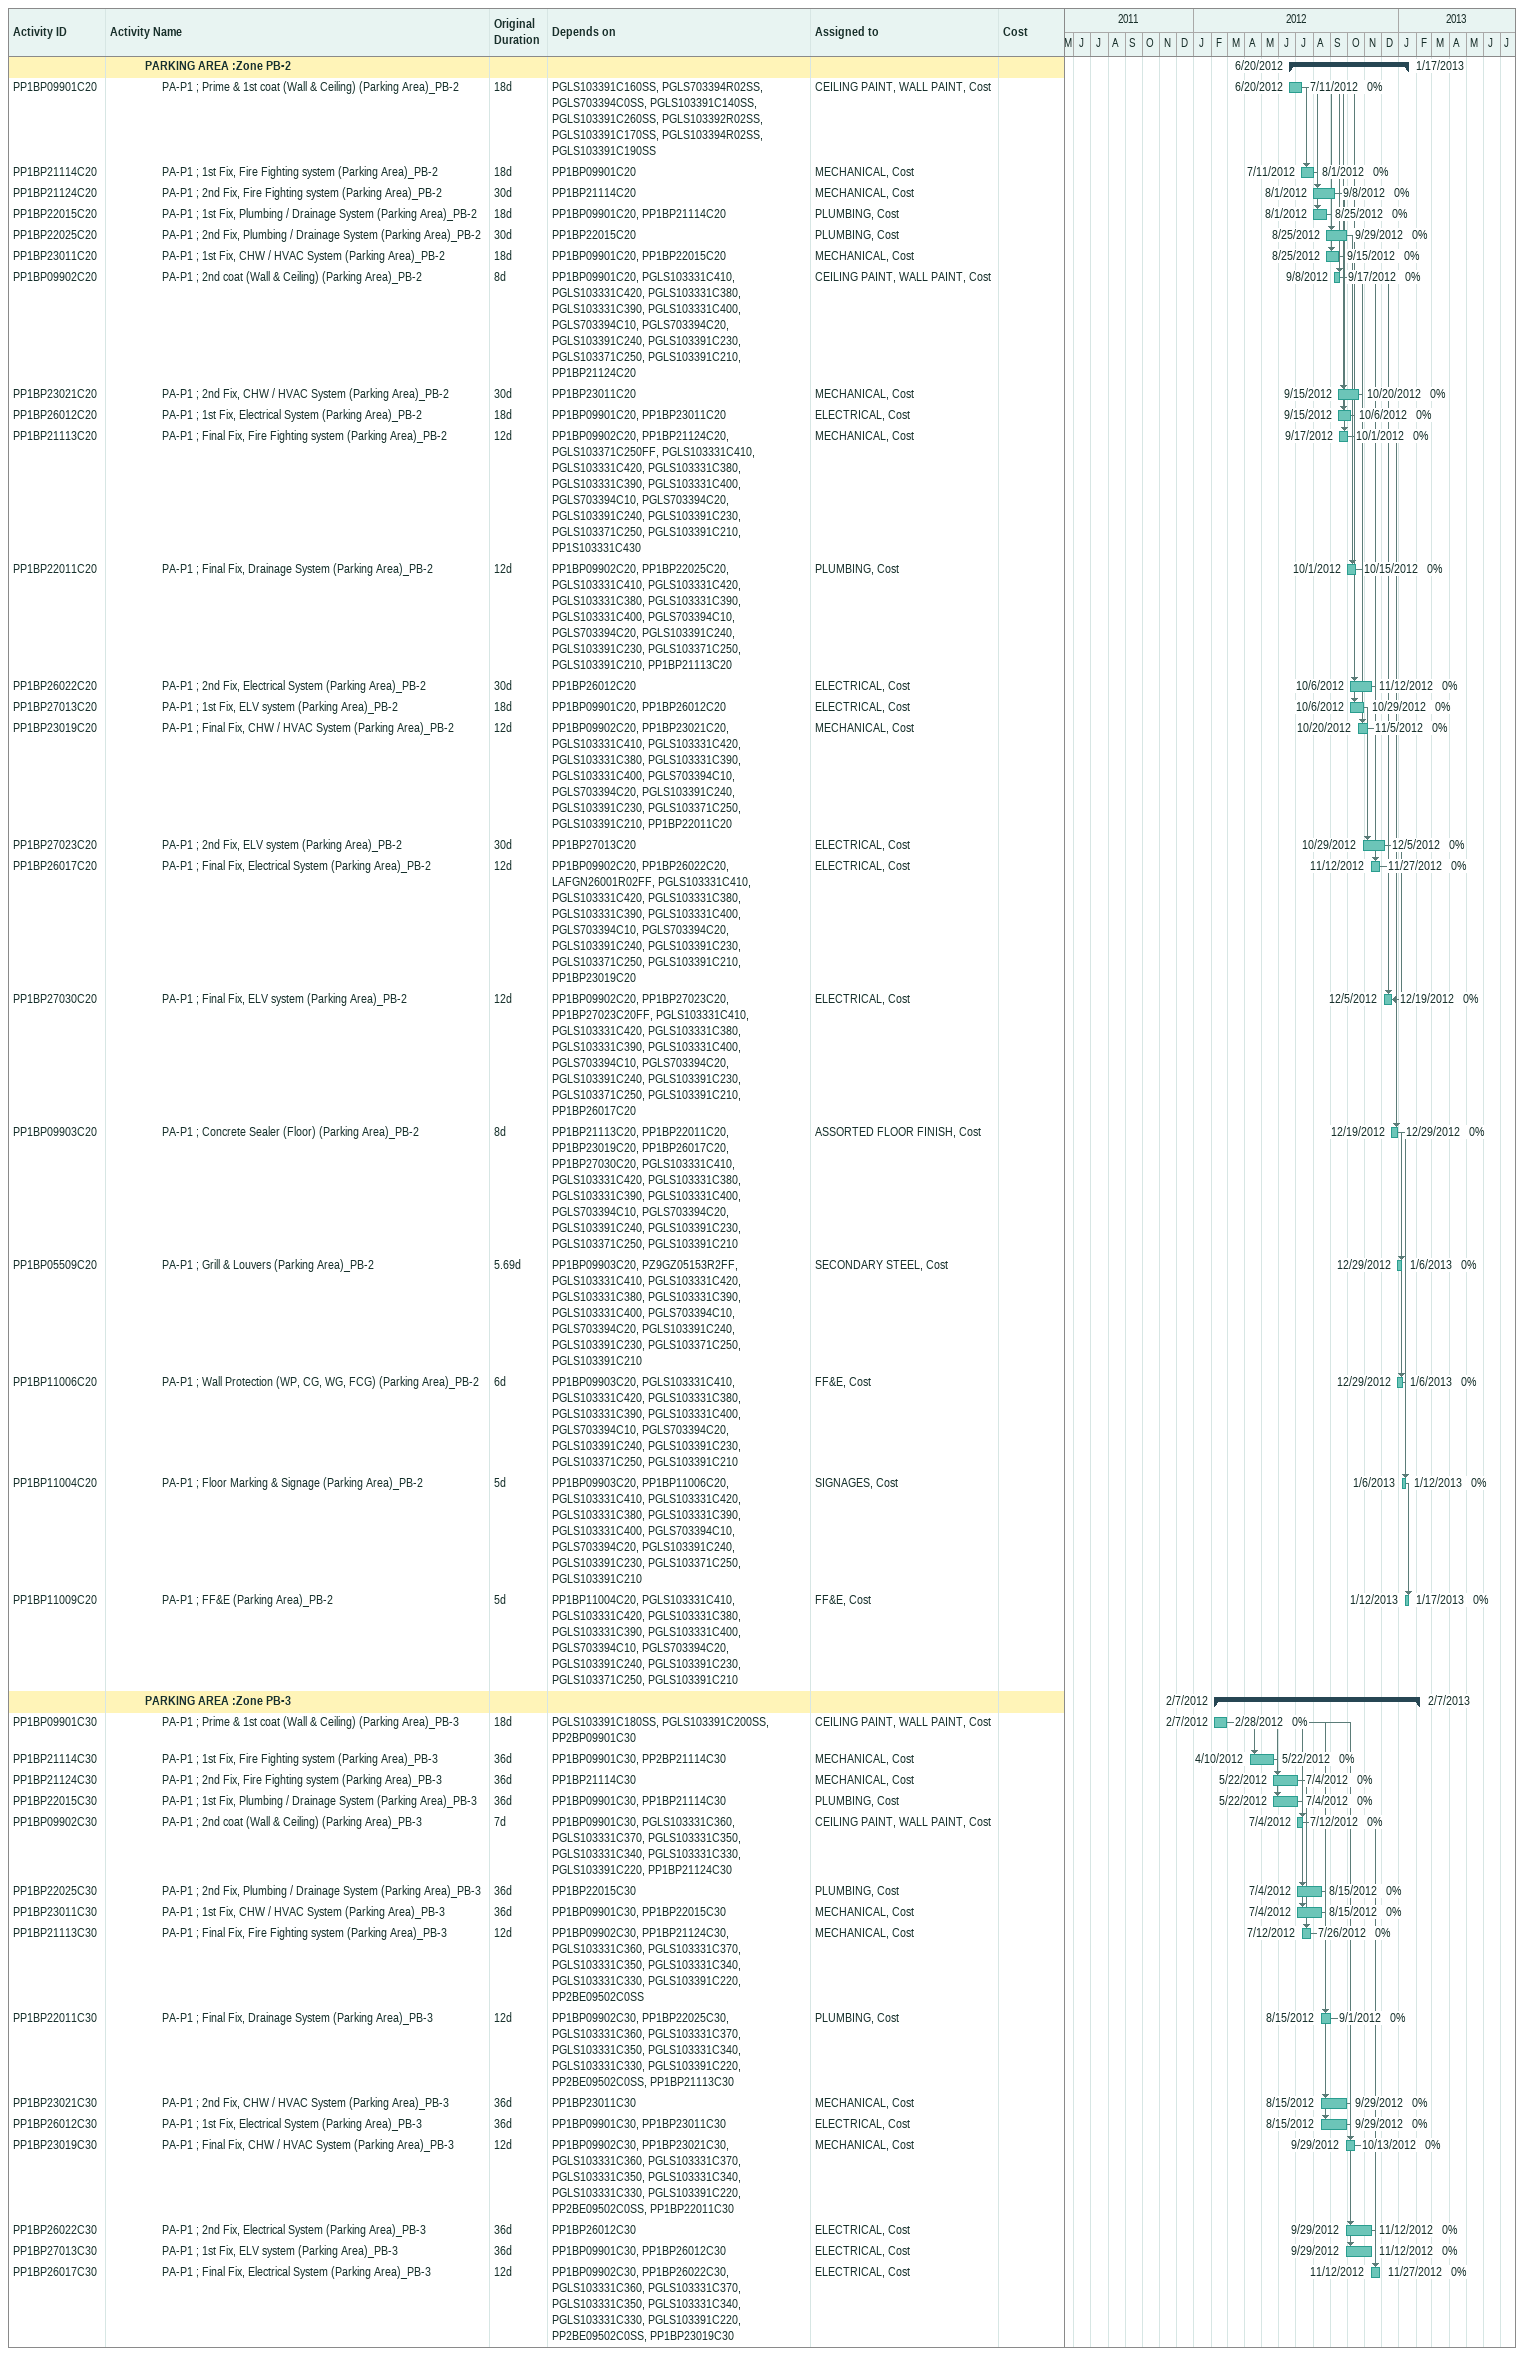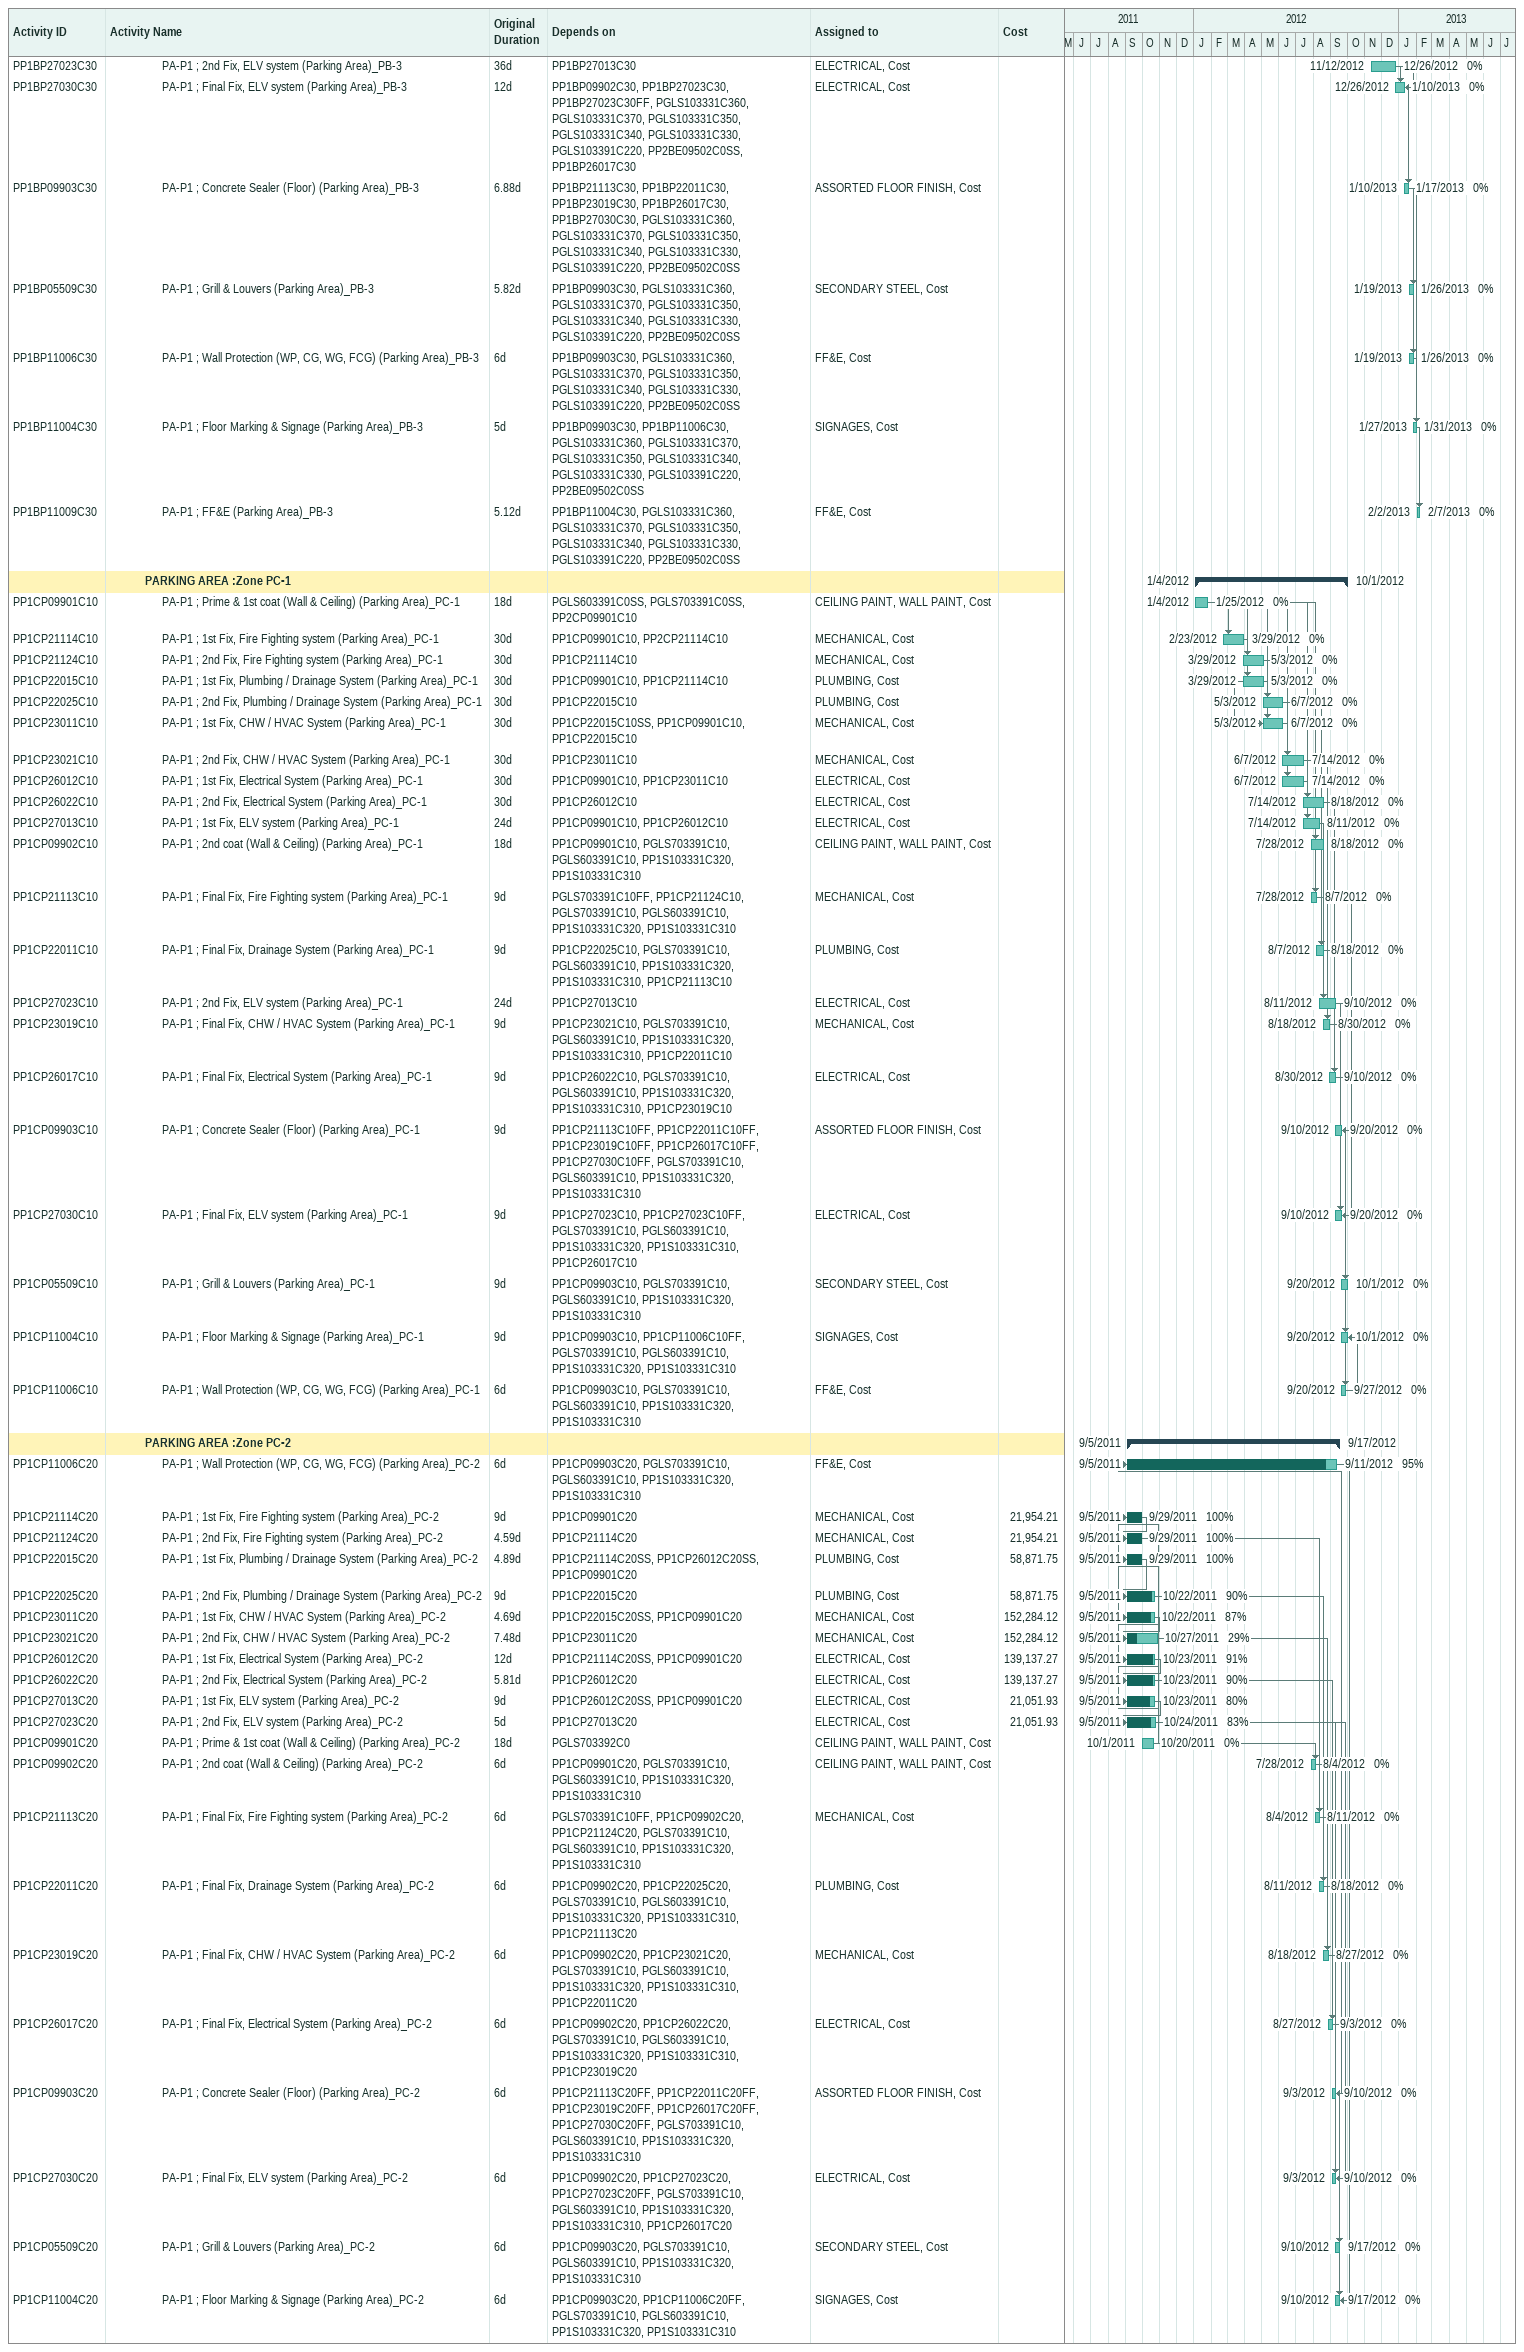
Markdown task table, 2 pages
| ID | Level | Task | Original duration | Start | Finish | Predecessors | Resources | % complete | Cost |
|---|---|---|---|---|---|---|---|---|---|
|  | 3 | **PARKING AREA :Zone PB-2** |  | 2012-06-20 | 2013-01-17 |  |  |  |  |
| PP1BP09901C20 | 4 | PA-P1 ; Prime & 1st coat (Wall & Ceiling) (Parking Area)_PB-2 | 18d | 2012-06-20 | 2012-07-11 | PGLS103391C160SS, PGLS703394R02SS, PGLS703394C0SS, PGLS103391C140SS, PGLS103391C260SS, PGLS103392R02SS, PGLS103391C170SS, PGLS103394R02SS, PGLS103391C190SS | CEILING PAINT, WALL PAINT, Cost | 0 |  |
| PP1BP21114C20 | 4 | PA-P1 ; 1st Fix, Fire Fighting system (Parking Area)_PB-2 | 18d | 2012-07-11 | 2012-08-01 | PP1BP09901C20 | MECHANICAL, Cost | 0 |  |
| PP1BP21124C20 | 4 | PA-P1 ; 2nd Fix, Fire Fighting system (Parking Area)_PB-2 | 30d | 2012-08-01 | 2012-09-08 | PP1BP21114C20 | MECHANICAL, Cost | 0 |  |
| PP1BP22015C20 | 4 | PA-P1 ; 1st Fix, Plumbing / Drainage System (Parking Area)_PB-2 | 18d | 2012-08-01 | 2012-08-25 | PP1BP09901C20, PP1BP21114C20 | PLUMBING, Cost | 0 |  |
| PP1BP22025C20 | 4 | PA-P1 ; 2nd Fix, Plumbing / Drainage System (Parking Area)_PB-2 | 30d | 2012-08-25 | 2012-09-29 | PP1BP22015C20 | PLUMBING, Cost | 0 |  |
| PP1BP23011C20 | 4 | PA-P1 ; 1st Fix, CHW / HVAC System (Parking Area)_PB-2 | 18d | 2012-08-25 | 2012-09-15 | PP1BP09901C20, PP1BP22015C20 | MECHANICAL, Cost | 0 |  |
| PP1BP09902C20 | 4 | PA-P1 ; 2nd coat (Wall & Ceiling) (Parking Area)_PB-2 | 8d | 2012-09-08 | 2012-09-17 | PP1BP09901C20, PGLS103331C410, PGLS103331C420, PGLS103331C380, PGLS103331C390, PGLS103331C400, PGLS703394C10, PGLS703394C20, PGLS103391C240, PGLS103391C230, PGLS103371C250, PGLS103391C210, PP1BP21124C20 | CEILING PAINT, WALL PAINT, Cost | 0 |  |
| PP1BP23021C20 | 4 | PA-P1 ; 2nd Fix, CHW / HVAC System (Parking Area)_PB-2 | 30d | 2012-09-15 | 2012-10-20 | PP1BP23011C20 | MECHANICAL, Cost | 0 |  |
| PP1BP26012C20 | 4 | PA-P1 ; 1st Fix, Electrical System (Parking Area)_PB-2 | 18d | 2012-09-15 | 2012-10-06 | PP1BP09901C20, PP1BP23011C20 | ELECTRICAL, Cost | 0 |  |
| PP1BP21113C20 | 4 | PA-P1 ; Final Fix, Fire Fighting system (Parking Area)_PB-2 | 12d | 2012-09-17 | 2012-10-01 | PP1BP09902C20, PP1BP21124C20, PGLS103371C250FF, PGLS103331C410, PGLS103331C420, PGLS103331C380, PGLS103331C390, PGLS103331C400, PGLS703394C10, PGLS703394C20, PGLS103391C240, PGLS103391C230, PGLS103371C250, PGLS103391C210, PP1S103331C430 | MECHANICAL, Cost | 0 |  |
| PP1BP22011C20 | 4 | PA-P1 ; Final Fix, Drainage System (Parking Area)_PB-2 | 12d | 2012-10-01 | 2012-10-15 | PP1BP09902C20, PP1BP22025C20, PGLS103331C410, PGLS103331C420, PGLS103331C380, PGLS103331C390, PGLS103331C400, PGLS703394C10, PGLS703394C20, PGLS103391C240, PGLS103391C230, PGLS103371C250, PGLS103391C210, PP1BP21113C20 | PLUMBING, Cost | 0 |  |
| PP1BP26022C20 | 4 | PA-P1 ; 2nd Fix, Electrical System (Parking Area)_PB-2 | 30d | 2012-10-06 | 2012-11-12 | PP1BP26012C20 | ELECTRICAL, Cost | 0 |  |
| PP1BP27013C20 | 4 | PA-P1 ; 1st Fix, ELV system (Parking Area)_PB-2 | 18d | 2012-10-06 | 2012-10-29 | PP1BP09901C20, PP1BP26012C20 | ELECTRICAL, Cost | 0 |  |
| PP1BP23019C20 | 4 | PA-P1 ; Final Fix, CHW / HVAC System (Parking Area)_PB-2 | 12d | 2012-10-20 | 2012-11-05 | PP1BP09902C20, PP1BP23021C20, PGLS103331C410, PGLS103331C420, PGLS103331C380, PGLS103331C390, PGLS103331C400, PGLS703394C10, PGLS703394C20, PGLS103391C240, PGLS103391C230, PGLS103371C250, PGLS103391C210, PP1BP22011C20 | MECHANICAL, Cost | 0 |  |
| PP1BP27023C20 | 4 | PA-P1 ; 2nd Fix, ELV system (Parking Area)_PB-2 | 30d | 2012-10-29 | 2012-12-05 | PP1BP27013C20 | ELECTRICAL, Cost | 0 |  |
| PP1BP26017C20 | 4 | PA-P1 ; Final Fix, Electrical System (Parking Area)_PB-2 | 12d | 2012-11-12 | 2012-11-27 | PP1BP09902C20, PP1BP26022C20, LAFGN26001R02FF, PGLS103331C410, PGLS103331C420, PGLS103331C380, PGLS103331C390, PGLS103331C400, PGLS703394C10, PGLS703394C20, PGLS103391C240, PGLS103391C230, PGLS103371C250, PGLS103391C210, PP1BP23019C20 | ELECTRICAL, Cost | 0 |  |
| PP1BP27030C20 | 4 | PA-P1 ; Final Fix, ELV system (Parking Area)_PB-2 | 12d | 2012-12-05 | 2012-12-19 | PP1BP09902C20, PP1BP27023C20, PP1BP27023C20FF, PGLS103331C410, PGLS103331C420, PGLS103331C380, PGLS103331C390, PGLS103331C400, PGLS703394C10, PGLS703394C20, PGLS103391C240, PGLS103391C230, PGLS103371C250, PGLS103391C210, PP1BP26017C20 | ELECTRICAL, Cost | 0 |  |
| PP1BP09903C20 | 4 | PA-P1 ; Concrete Sealer (Floor) (Parking Area)_PB-2 | 8d | 2012-12-19 | 2012-12-29 | PP1BP21113C20, PP1BP22011C20, PP1BP23019C20, PP1BP26017C20, PP1BP27030C20, PGLS103331C410, PGLS103331C420, PGLS103331C380, PGLS103331C390, PGLS103331C400, PGLS703394C10, PGLS703394C20, PGLS103391C240, PGLS103391C230, PGLS103371C250, PGLS103391C210 | ASSORTED FLOOR FINISH, Cost | 0 |  |
| PP1BP05509C20 | 4 | PA-P1 ; Grill & Louvers (Parking Area)_PB-2 | 5.69d | 2012-12-29 | 2013-01-06 | PP1BP09903C20, PZ9GZ05153R2FF, PGLS103331C410, PGLS103331C420, PGLS103331C380, PGLS103331C390, PGLS103331C400, PGLS703394C10, PGLS703394C20, PGLS103391C240, PGLS103391C230, PGLS103371C250, PGLS103391C210 | SECONDARY STEEL, Cost | 0 |  |
| PP1BP11006C20 | 4 | PA-P1 ; Wall Protection (WP, CG, WG, FCG) (Parking Area)_PB-2 | 6d | 2012-12-29 | 2013-01-06 | PP1BP09903C20, PGLS103331C410, PGLS103331C420, PGLS103331C380, PGLS103331C390, PGLS103331C400, PGLS703394C10, PGLS703394C20, PGLS103391C240, PGLS103391C230, PGLS103371C250, PGLS103391C210 | FF&E, Cost | 0 |  |
| PP1BP11004C20 | 4 | PA-P1 ; Floor Marking & Signage (Parking Area)_PB-2 | 5d | 2013-01-06 | 2013-01-12 | PP1BP09903C20, PP1BP11006C20, PGLS103331C410, PGLS103331C420, PGLS103331C380, PGLS103331C390, PGLS103331C400, PGLS703394C10, PGLS703394C20, PGLS103391C240, PGLS103391C230, PGLS103371C250, PGLS103391C210 | SIGNAGES, Cost | 0 |  |
| PP1BP11009C20 | 4 | PA-P1 ; FF&E (Parking Area)_PB-2 | 5d | 2013-01-12 | 2013-01-17 | PP1BP11004C20, PGLS103331C410, PGLS103331C420, PGLS103331C380, PGLS103331C390, PGLS103331C400, PGLS703394C10, PGLS703394C20, PGLS103391C240, PGLS103391C230, PGLS103371C250, PGLS103391C210 | FF&E, Cost | 0 |  |
|  | 3 | **PARKING AREA :Zone PB-3** |  | 2012-02-07 | 2013-02-07 |  |  |  |  |
| PP1BP09901C30 | 4 | PA-P1 ; Prime & 1st coat (Wall & Ceiling) (Parking Area)_PB-3 | 18d | 2012-02-07 | 2012-02-28 | PGLS103391C180SS, PGLS103391C200SS, PP2BP09901C30 | CEILING PAINT, WALL PAINT, Cost | 0 |  |
| PP1BP21114C30 | 4 | PA-P1 ; 1st Fix, Fire Fighting system (Parking Area)_PB-3 | 36d | 2012-04-10 | 2012-05-22 | PP1BP09901C30, PP2BP21114C30 | MECHANICAL, Cost | 0 |  |
| PP1BP21124C30 | 4 | PA-P1 ; 2nd Fix, Fire Fighting system (Parking Area)_PB-3 | 36d | 2012-05-22 | 2012-07-04 | PP1BP21114C30 | MECHANICAL, Cost | 0 |  |
| PP1BP22015C30 | 4 | PA-P1 ; 1st Fix, Plumbing / Drainage System (Parking Area)_PB-3 | 36d | 2012-05-22 | 2012-07-04 | PP1BP09901C30, PP1BP21114C30 | PLUMBING, Cost | 0 |  |
| PP1BP09902C30 | 4 | PA-P1 ; 2nd coat (Wall & Ceiling) (Parking Area)_PB-3 | 7d | 2012-07-04 | 2012-07-12 | PP1BP09901C30, PGLS103331C360, PGLS103331C370, PGLS103331C350, PGLS103331C340, PGLS103331C330, PGLS103391C220, PP1BP21124C30 | CEILING PAINT, WALL PAINT, Cost | 0 |  |
| PP1BP22025C30 | 4 | PA-P1 ; 2nd Fix, Plumbing / Drainage System (Parking Area)_PB-3 | 36d | 2012-07-04 | 2012-08-15 | PP1BP22015C30 | PLUMBING, Cost | 0 |  |
| PP1BP23011C30 | 4 | PA-P1 ; 1st Fix, CHW / HVAC System (Parking Area)_PB-3 | 36d | 2012-07-04 | 2012-08-15 | PP1BP09901C30, PP1BP22015C30 | MECHANICAL, Cost | 0 |  |
| PP1BP21113C30 | 4 | PA-P1 ; Final Fix, Fire Fighting system (Parking Area)_PB-3 | 12d | 2012-07-12 | 2012-07-26 | PP1BP09902C30, PP1BP21124C30, PGLS103331C360, PGLS103331C370, PGLS103331C350, PGLS103331C340, PGLS103331C330, PGLS103391C220, PP2BE09502C0SS | MECHANICAL, Cost | 0 |  |
| PP1BP22011C30 | 4 | PA-P1 ; Final Fix, Drainage System (Parking Area)_PB-3 | 12d | 2012-08-15 | 2012-09-01 | PP1BP09902C30, PP1BP22025C30, PGLS103331C360, PGLS103331C370, PGLS103331C350, PGLS103331C340, PGLS103331C330, PGLS103391C220, PP2BE09502C0SS, PP1BP21113C30 | PLUMBING, Cost | 0 |  |
| PP1BP23021C30 | 4 | PA-P1 ; 2nd Fix, CHW / HVAC System (Parking Area)_PB-3 | 36d | 2012-08-15 | 2012-09-29 | PP1BP23011C30 | MECHANICAL, Cost | 0 |  |
| PP1BP26012C30 | 4 | PA-P1 ; 1st Fix, Electrical System (Parking Area)_PB-3 | 36d | 2012-08-15 | 2012-09-29 | PP1BP09901C30, PP1BP23011C30 | ELECTRICAL, Cost | 0 |  |
| PP1BP23019C30 | 4 | PA-P1 ; Final Fix, CHW / HVAC System (Parking Area)_PB-3 | 12d | 2012-09-29 | 2012-10-13 | PP1BP09902C30, PP1BP23021C30, PGLS103331C360, PGLS103331C370, PGLS103331C350, PGLS103331C340, PGLS103331C330, PGLS103391C220, PP2BE09502C0SS, PP1BP22011C30 | MECHANICAL, Cost | 0 |  |
| PP1BP26022C30 | 4 | PA-P1 ; 2nd Fix, Electrical System (Parking Area)_PB-3 | 36d | 2012-09-29 | 2012-11-12 | PP1BP26012C30 | ELECTRICAL, Cost | 0 |  |
| PP1BP27013C30 | 4 | PA-P1 ; 1st Fix, ELV system (Parking Area)_PB-3 | 36d | 2012-09-29 | 2012-11-12 | PP1BP09901C30, PP1BP26012C30 | ELECTRICAL, Cost | 0 |  |
| PP1BP26017C30 | 4 | PA-P1 ; Final Fix, Electrical System (Parking Area)_PB-3 | 12d | 2012-11-12 | 2012-11-27 | PP1BP09902C30, PP1BP26022C30, PGLS103331C360, PGLS103331C370, PGLS103331C350, PGLS103331C340, PGLS103331C330, PGLS103391C220, PP2BE09502C0SS, PP1BP23019C30 | ELECTRICAL, Cost | 0 |  |
| PP1BP27023C30 | 4 | PA-P1 ; 2nd Fix, ELV system (Parking Area)_PB-3 | 36d | 2012-11-12 | 2012-12-26 | PP1BP27013C30 | ELECTRICAL, Cost | 0 |  |
| PP1BP27030C30 | 4 | PA-P1 ; Final Fix, ELV system (Parking Area)_PB-3 | 12d | 2012-12-26 | 2013-01-10 | PP1BP09902C30, PP1BP27023C30, PP1BP27023C30FF, PGLS103331C360, PGLS103331C370, PGLS103331C350, PGLS103331C340, PGLS103331C330, PGLS103391C220, PP2BE09502C0SS, PP1BP26017C30 | ELECTRICAL, Cost | 0 |  |
| PP1BP09903C30 | 4 | PA-P1 ; Concrete Sealer (Floor) (Parking Area)_PB-3 | 6.88d | 2013-01-10 | 2013-01-17 | PP1BP21113C30, PP1BP22011C30, PP1BP23019C30, PP1BP26017C30, PP1BP27030C30, PGLS103331C360, PGLS103331C370, PGLS103331C350, PGLS103331C340, PGLS103331C330, PGLS103391C220, PP2BE09502C0SS | ASSORTED FLOOR FINISH, Cost | 0 |  |
| PP1BP05509C30 | 4 | PA-P1 ; Grill & Louvers (Parking Area)_PB-3 | 5.82d | 2013-01-19 | 2013-01-26 | PP1BP09903C30, PGLS103331C360, PGLS103331C370, PGLS103331C350, PGLS103331C340, PGLS103331C330, PGLS103391C220, PP2BE09502C0SS | SECONDARY STEEL, Cost | 0 |  |
| PP1BP11006C30 | 4 | PA-P1 ; Wall Protection (WP, CG, WG, FCG) (Parking Area)_PB-3 | 6d | 2013-01-19 | 2013-01-26 | PP1BP09903C30, PGLS103331C360, PGLS103331C370, PGLS103331C350, PGLS103331C340, PGLS103331C330, PGLS103391C220, PP2BE09502C0SS | FF&E, Cost | 0 |  |
| PP1BP11004C30 | 4 | PA-P1 ; Floor Marking & Signage (Parking Area)_PB-3 | 5d | 2013-01-27 | 2013-01-31 | PP1BP09903C30, PP1BP11006C30, PGLS103331C360, PGLS103331C370, PGLS103331C350, PGLS103331C340, PGLS103331C330, PGLS103391C220, PP2BE09502C0SS | SIGNAGES, Cost | 0 |  |
| PP1BP11009C30 | 4 | PA-P1 ; FF&E (Parking Area)_PB-3 | 5.12d | 2013-02-02 | 2013-02-07 | PP1BP11004C30, PGLS103331C360, PGLS103331C370, PGLS103331C350, PGLS103331C340, PGLS103331C330, PGLS103391C220, PP2BE09502C0SS | FF&E, Cost | 0 |  |
|  | 3 | **PARKING AREA :Zone PC-1** |  | 2012-01-04 | 2012-10-01 |  |  |  |  |
| PP1CP09901C10 | 4 | PA-P1 ; Prime & 1st coat (Wall & Ceiling) (Parking Area)_PC-1 | 18d | 2012-01-04 | 2012-01-25 | PGLS603391C0SS, PGLS703391C0SS, PP2CP09901C10 | CEILING PAINT, WALL PAINT, Cost | 0 |  |
| PP1CP21114C10 | 4 | PA-P1 ; 1st Fix, Fire Fighting system (Parking Area)_PC-1 | 30d | 2012-02-23 | 2012-03-29 | PP1CP09901C10, PP2CP21114C10 | MECHANICAL, Cost | 0 |  |
| PP1CP21124C10 | 4 | PA-P1 ; 2nd Fix, Fire Fighting system (Parking Area)_PC-1 | 30d | 2012-03-29 | 2012-05-03 | PP1CP21114C10 | MECHANICAL, Cost | 0 |  |
| PP1CP22015C10 | 4 | PA-P1 ; 1st Fix, Plumbing / Drainage System (Parking Area)_PC-1 | 30d | 2012-03-29 | 2012-05-03 | PP1CP09901C10, PP1CP21114C10 | PLUMBING, Cost | 0 |  |
| PP1CP22025C10 | 4 | PA-P1 ; 2nd Fix, Plumbing / Drainage System (Parking Area)_PC-1 | 30d | 2012-05-03 | 2012-06-07 | PP1CP22015C10 | PLUMBING, Cost | 0 |  |
| PP1CP23011C10 | 4 | PA-P1 ; 1st Fix, CHW / HVAC System (Parking Area)_PC-1 | 30d | 2012-05-03 | 2012-06-07 | PP1CP22015C10SS, PP1CP09901C10, PP1CP22015C10 | MECHANICAL, Cost | 0 |  |
| PP1CP23021C10 | 4 | PA-P1 ; 2nd Fix, CHW / HVAC System (Parking Area)_PC-1 | 30d | 2012-06-07 | 2012-07-14 | PP1CP23011C10 | MECHANICAL, Cost | 0 |  |
| PP1CP26012C10 | 4 | PA-P1 ; 1st Fix, Electrical System (Parking Area)_PC-1 | 30d | 2012-06-07 | 2012-07-14 | PP1CP09901C10, PP1CP23011C10 | ELECTRICAL, Cost | 0 |  |
| PP1CP26022C10 | 4 | PA-P1 ; 2nd Fix, Electrical System (Parking Area)_PC-1 | 30d | 2012-07-14 | 2012-08-18 | PP1CP26012C10 | ELECTRICAL, Cost | 0 |  |
| PP1CP27013C10 | 4 | PA-P1 ; 1st Fix, ELV system (Parking Area)_PC-1 | 24d | 2012-07-14 | 2012-08-11 | PP1CP09901C10, PP1CP26012C10 | ELECTRICAL, Cost | 0 |  |
| PP1CP09902C10 | 4 | PA-P1 ; 2nd coat (Wall & Ceiling) (Parking Area)_PC-1 | 18d | 2012-07-28 | 2012-08-18 | PP1CP09901C10, PGLS703391C10, PGLS603391C10, PP1S103331C320, PP1S103331C310 | CEILING PAINT, WALL PAINT, Cost | 0 |  |
| PP1CP21113C10 | 4 | PA-P1 ; Final Fix, Fire Fighting system (Parking Area)_PC-1 | 9d | 2012-07-28 | 2012-08-07 | PGLS703391C10FF, PP1CP21124C10, PGLS703391C10, PGLS603391C10, PP1S103331C320, PP1S103331C310 | MECHANICAL, Cost | 0 |  |
| PP1CP22011C10 | 4 | PA-P1 ; Final Fix, Drainage System (Parking Area)_PC-1 | 9d | 2012-08-07 | 2012-08-18 | PP1CP22025C10, PGLS703391C10, PGLS603391C10, PP1S103331C320, PP1S103331C310, PP1CP21113C10 | PLUMBING, Cost | 0 |  |
| PP1CP27023C10 | 4 | PA-P1 ; 2nd Fix, ELV system (Parking Area)_PC-1 | 24d | 2012-08-11 | 2012-09-10 | PP1CP27013C10 | ELECTRICAL, Cost | 0 |  |
| PP1CP23019C10 | 4 | PA-P1 ; Final Fix, CHW / HVAC System (Parking Area)_PC-1 | 9d | 2012-08-18 | 2012-08-30 | PP1CP23021C10, PGLS703391C10, PGLS603391C10, PP1S103331C320, PP1S103331C310, PP1CP22011C10 | MECHANICAL, Cost | 0 |  |
| PP1CP26017C10 | 4 | PA-P1 ; Final Fix, Electrical System (Parking Area)_PC-1 | 9d | 2012-08-30 | 2012-09-10 | PP1CP26022C10, PGLS703391C10, PGLS603391C10, PP1S103331C320, PP1S103331C310, PP1CP23019C10 | ELECTRICAL, Cost | 0 |  |
| PP1CP09903C10 | 4 | PA-P1 ; Concrete Sealer (Floor) (Parking Area)_PC-1 | 9d | 2012-09-10 | 2012-09-20 | PP1CP21113C10FF, PP1CP22011C10FF, PP1CP23019C10FF, PP1CP26017C10FF, PP1CP27030C10FF, PGLS703391C10, PGLS603391C10, PP1S103331C320, PP1S103331C310 | ASSORTED FLOOR FINISH, Cost | 0 |  |
| PP1CP27030C10 | 4 | PA-P1 ; Final Fix, ELV system (Parking Area)_PC-1 | 9d | 2012-09-10 | 2012-09-20 | PP1CP27023C10, PP1CP27023C10FF, PGLS703391C10, PGLS603391C10, PP1S103331C320, PP1S103331C310, PP1CP26017C10 | ELECTRICAL, Cost | 0 |  |
| PP1CP05509C10 | 4 | PA-P1 ; Grill & Louvers (Parking Area)_PC-1 | 9d | 2012-09-20 | 2012-10-01 | PP1CP09903C10, PGLS703391C10, PGLS603391C10, PP1S103331C320, PP1S103331C310 | SECONDARY STEEL, Cost | 0 |  |
| PP1CP11004C10 | 4 | PA-P1 ; Floor Marking & Signage (Parking Area)_PC-1 | 9d | 2012-09-20 | 2012-10-01 | PP1CP09903C10, PP1CP11006C10FF, PGLS703391C10, PGLS603391C10, PP1S103331C320, PP1S103331C310 | SIGNAGES, Cost | 0 |  |
| PP1CP11006C10 | 4 | PA-P1 ; Wall Protection (WP, CG, WG, FCG) (Parking Area)_PC-1 | 6d | 2012-09-20 | 2012-09-27 | PP1CP09903C10, PGLS703391C10, PGLS603391C10, PP1S103331C320, PP1S103331C310 | FF&E, Cost | 0 |  |
|  | 3 | **PARKING AREA :Zone PC-2** |  | 2011-09-05 | 2012-09-17 |  |  |  |  |
| PP1CP11006C20 | 4 | PA-P1 ; Wall Protection (WP, CG, WG, FCG) (Parking Area)_PC-2 | 6d | 2011-09-05 | 2012-09-11 | PP1CP09903C20, PGLS703391C10, PGLS603391C10, PP1S103331C320, PP1S103331C310 | FF&E, Cost | 95 |  |
| PP1CP21114C20 | 4 | PA-P1 ; 1st Fix, Fire Fighting system (Parking Area)_PC-2 | 9d | 2011-09-05 | 2011-09-29 | PP1CP09901C20 | MECHANICAL, Cost | 100 | 21954.21 |
| PP1CP21124C20 | 4 | PA-P1 ; 2nd Fix, Fire Fighting system (Parking Area)_PC-2 | 4.59d | 2011-09-05 | 2011-09-29 | PP1CP21114C20 | MECHANICAL, Cost | 100 | 21954.21 |
| PP1CP22015C20 | 4 | PA-P1 ; 1st Fix, Plumbing / Drainage System (Parking Area)_PC-2 | 4.89d | 2011-09-05 | 2011-09-29 | PP1CP21114C20SS, PP1CP26012C20SS, PP1CP09901C20 | PLUMBING, Cost | 100 | 58871.75 |
| PP1CP22025C20 | 4 | PA-P1 ; 2nd Fix, Plumbing / Drainage System (Parking Area)_PC-2 | 9d | 2011-09-05 | 2011-10-22 | PP1CP22015C20 | PLUMBING, Cost | 90 | 58871.75 |
| PP1CP23011C20 | 4 | PA-P1 ; 1st Fix, CHW / HVAC System (Parking Area)_PC-2 | 4.69d | 2011-09-05 | 2011-10-22 | PP1CP22015C20SS, PP1CP09901C20 | MECHANICAL, Cost | 87 | 152284.12 |
| PP1CP23021C20 | 4 | PA-P1 ; 2nd Fix, CHW / HVAC System (Parking Area)_PC-2 | 7.48d | 2011-09-05 | 2011-10-27 | PP1CP23011C20 | MECHANICAL, Cost | 29 | 152284.12 |
| PP1CP26012C20 | 4 | PA-P1 ; 1st Fix, Electrical System (Parking Area)_PC-2 | 12d | 2011-09-05 | 2011-10-23 | PP1CP21114C20SS, PP1CP09901C20 | ELECTRICAL, Cost | 91 | 139137.27 |
| PP1CP26022C20 | 4 | PA-P1 ; 2nd Fix, Electrical System (Parking Area)_PC-2 | 5.81d | 2011-09-05 | 2011-10-23 | PP1CP26012C20 | ELECTRICAL, Cost | 90 | 139137.27 |
| PP1CP27013C20 | 4 | PA-P1 ; 1st Fix, ELV system (Parking Area)_PC-2 | 9d | 2011-09-05 | 2011-10-23 | PP1CP26012C20SS, PP1CP09901C20 | ELECTRICAL, Cost | 80 | 21051.93 |
| PP1CP27023C20 | 4 | PA-P1 ; 2nd Fix, ELV system (Parking Area)_PC-2 | 5d | 2011-09-05 | 2011-10-24 | PP1CP27013C20 | ELECTRICAL, Cost | 83 | 21051.93 |
| PP1CP09901C20 | 4 | PA-P1 ; Prime & 1st coat (Wall & Ceiling) (Parking Area)_PC-2 | 18d | 2011-10-01 | 2011-10-20 | PGLS703392C0 | CEILING PAINT, WALL PAINT, Cost | 0 |  |
| PP1CP09902C20 | 4 | PA-P1 ; 2nd coat (Wall & Ceiling) (Parking Area)_PC-2 | 6d | 2012-07-28 | 2012-08-04 | PP1CP09901C20, PGLS703391C10, PGLS603391C10, PP1S103331C320, PP1S103331C310 | CEILING PAINT, WALL PAINT, Cost | 0 |  |
| PP1CP21113C20 | 4 | PA-P1 ; Final Fix, Fire Fighting system (Parking Area)_PC-2 | 6d | 2012-08-04 | 2012-08-11 | PGLS703391C10FF, PP1CP09902C20, PP1CP21124C20, PGLS703391C10, PGLS603391C10, PP1S103331C320, PP1S103331C310 | MECHANICAL, Cost | 0 |  |
| PP1CP22011C20 | 4 | PA-P1 ; Final Fix, Drainage System (Parking Area)_PC-2 | 6d | 2012-08-11 | 2012-08-18 | PP1CP09902C20, PP1CP22025C20, PGLS703391C10, PGLS603391C10, PP1S103331C320, PP1S103331C310, PP1CP21113C20 | PLUMBING, Cost | 0 |  |
| PP1CP23019C20 | 4 | PA-P1 ; Final Fix, CHW / HVAC System (Parking Area)_PC-2 | 6d | 2012-08-18 | 2012-08-27 | PP1CP09902C20, PP1CP23021C20, PGLS703391C10, PGLS603391C10, PP1S103331C320, PP1S103331C310, PP1CP22011C20 | MECHANICAL, Cost | 0 |  |
| PP1CP26017C20 | 4 | PA-P1 ; Final Fix, Electrical System (Parking Area)_PC-2 | 6d | 2012-08-27 | 2012-09-03 | PP1CP09902C20, PP1CP26022C20, PGLS703391C10, PGLS603391C10, PP1S103331C320, PP1S103331C310, PP1CP23019C20 | ELECTRICAL, Cost | 0 |  |
| PP1CP09903C20 | 4 | PA-P1 ; Concrete Sealer (Floor) (Parking Area)_PC-2 | 6d | 2012-09-03 | 2012-09-10 | PP1CP21113C20FF, PP1CP22011C20FF, PP1CP23019C20FF, PP1CP26017C20FF, PP1CP27030C20FF, PGLS703391C10, PGLS603391C10, PP1S103331C320, PP1S103331C310 | ASSORTED FLOOR FINISH, Cost | 0 |  |
| PP1CP27030C20 | 4 | PA-P1 ; Final Fix, ELV system (Parking Area)_PC-2 | 6d | 2012-09-03 | 2012-09-10 | PP1CP09902C20, PP1CP27023C20, PP1CP27023C20FF, PGLS703391C10, PGLS603391C10, PP1S103331C320, PP1S103331C310, PP1CP26017C20 | ELECTRICAL, Cost | 0 |  |
| PP1CP05509C20 | 4 | PA-P1 ; Grill & Louvers (Parking Area)_PC-2 | 6d | 2012-09-10 | 2012-09-17 | PP1CP09903C20, PGLS703391C10, PGLS603391C10, PP1S103331C320, PP1S103331C310 | SECONDARY STEEL, Cost | 0 |  |
| PP1CP11004C20 | 4 | PA-P1 ; Floor Marking & Signage (Parking Area)_PC-2 | 6d | 2012-09-10 | 2012-09-17 | PP1CP09903C20, PP1CP11006C20FF, PGLS703391C10, PGLS603391C10, PP1S103331C320, PP1S103331C310 | SIGNAGES, Cost | 0 |  |
